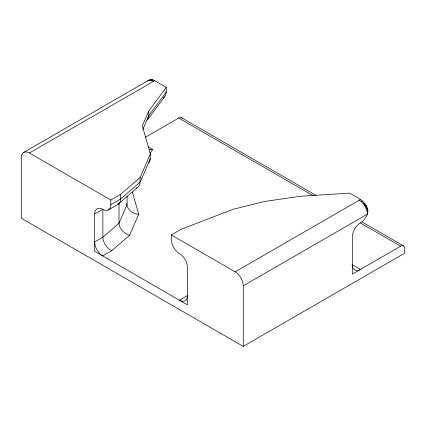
<?xml version="1.0" encoding="UTF-8"?>
<svg xmlns="http://www.w3.org/2000/svg" width="426" height="426" viewBox="0 0 426 426"><rect width="100%" height="100%" fill="white"/><g stroke="black" fill="none" stroke-linecap="round" stroke-linejoin="round"><path stroke-width="0.64" d="M23.664 152.433L147.833 80.748L150.586 79.609L152.529 79.8L154.622 80.69L166.262 87.41L148.786 110.952L142.311 125.904L150.383 153.866L149.984 160.932L148.823 163.153M166.262 92.069L165.799 94.535L164.447 96.931L147.332 119.988A11.433 8.845 30.3 0 0 148.796 115.611L166.262 92.069L166.262 87.41M147.63 81.313L147.833 80.748L149.505 80.232L152.529 79.8L151.448 80.423L149.505 80.232M142.827 129.371L148.786 115.611L148.786 110.952M108.433 209.896L118.013 204.368L138.78 186.338L139.84 184.362L140.202 177.381L150.383 153.866M150.383 158.525L140.202 182.04L120.611 199.006L110.797 204.672A11.417 6.592 60 0 1 102.73 209.331A11.417 6.592 60 0 0 94.657 213.99L94.657 251.271L187.477 304.862L187.477 267.581A11.417 6.592 60 0 0 179.41 253.603A11.417 6.592 60 0 1 171.337 239.62L171.337 234.96L181.146 229.3L233.198 209.262L265.057 201.381L300.612 196.248L349.363 193.122C356.7 197.126 370.439 203.17 367.436 214.124A11.417 6.592 -60 0 1 360.444 222.819A11.417 6.592 -60 0 0 352.377 236.803L352.377 274.083L400.664 246.201A5.708 3.296 -60 0 1 404.7 248.534L404.7 253.193L243.267 346.391L21.3 218.24L21.3 157.657A11.417 6.592 60 0 1 29.373 152.998L154.622 80.69M127.081 196.141L127.081 204.592L119.008 223.235L102.868 237.213L94.657 241.952A11.417 6.592 60 0 0 102.73 255.935L111.74 250.733L129.605 235.258L138.732 214.182L132.31 191.94M150 153.168L152.726 149.494L148.168 146.863M163.158 98.23L164.447 96.931M29.373 152.998L110.797 200.012L120.611 194.347L140.202 177.381M148.615 80.743L150.586 79.609M145.314 137.321L178.696 118.05A5.708 3.296 -60 0 1 182.19 118.364M94.657 213.99L102.868 209.251L102.868 237.213A11.443 7.226 54.8 0 0 111.74 250.717M187.855 295.33L179.41 300.202A11.417 6.592 60 0 0 187.477 295.543M171.337 234.96L235.195 271.831L360.444 199.517M359.315 200.172L361.402 201.695L362.537 201.045M361.402 201.695L363.351 203.75L364.48 203.101C364.715 206.988 367.51 210.146 367.436 214.124L243.267 285.814L243.267 346.391M367.111 211.584L367.984 211.078L367.707 211.115M136 188.303L137.097 187.839M149.222 149.569L152.726 149.494M138.732 214.182C132.593 214.235 126.937 209.587 126.714 203.319M129.605 235.258C124.195 233.752 119.296 229.06 119.008 223.235L119.008 203.724M151.448 80.423L153.541 81.313M181.551 117.768L316.113 195.454M362.116 222.015L403.518 245.919M178.696 118.05L313.259 195.736M360.412 222.963L400.664 246.201M351.961 264.525L360.444 269.424A11.417 6.592 -60 0 1 352.377 264.759M363.351 203.75L365.023 206.195L366.152 205.545L366.307 208.868L367.436 208.218L367.654 210.535M120.611 194.347L120.611 199.006A11.443 7.226 54.8 0 1 118.013 204.368M110.797 200.012L110.797 204.672M235.195 271.831A11.417 6.592 60 0 1 243.267 285.814"/></g></svg>
